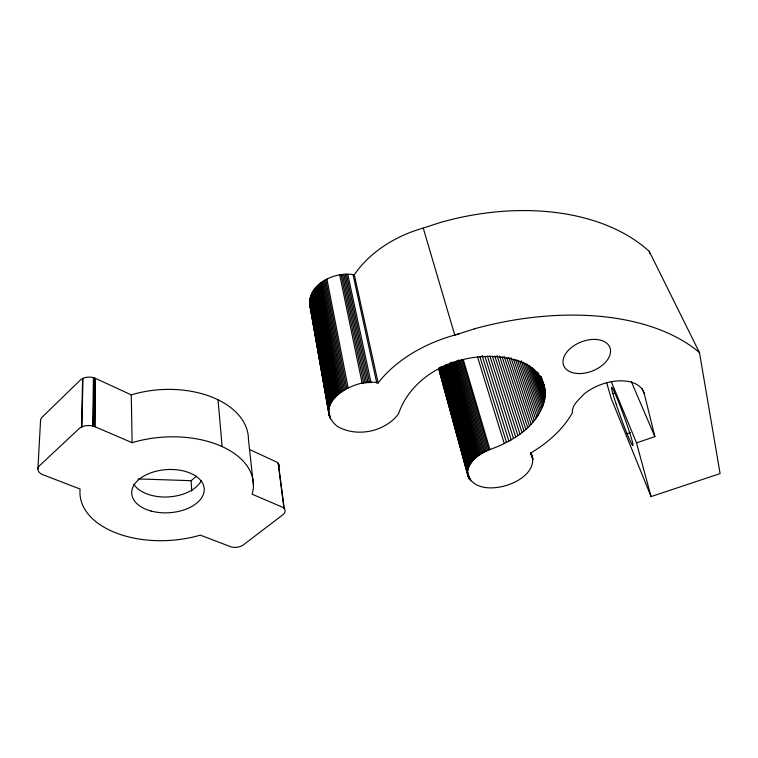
<?xml version="1.0" encoding="UTF-8"?>
<svg xmlns="http://www.w3.org/2000/svg" width="758" height="758" viewBox="0 0 758 758"><rect width="100%" height="100%" fill="white"/><g stroke="black" fill="none" stroke-linecap="round" stroke-linejoin="round"><path stroke-width="1.14" d="M95.053 426.773L94.617 426.593A11.446 7.163 0.3 0 0 93.253 426.138L92.77 426.015A11.446 7.163 0.3 0 0 81.94 426.83L81.523 427.019A11.446 7.163 0.3 0 0 79.078 428.677L39.624 465.611A11.228 6.689 0.8 0 0 40.515 473.485L40.847 473.712A11.228 6.689 0.8 0 0 41.936 474.347L80.121 489.062A86.867 51.752 -3.7 0 0 200.283 535.139L231.199 546.935A9.513 5.353 -6.7 0 0 232.715 547.248L233.113 547.295A9.513 5.353 -6.7 0 0 240.115 546.527L240.494 546.395A9.513 5.353 -6.7 0 0 243.441 544.822L282.734 514.89A9.712 5.657 -7.9 0 0 284.203 508.561L284.013 508.353A9.712 5.657 -7.9 0 0 281.872 506.95L252.13 494.188A86.867 51.752 -3.7 0 0 220.407 445.818A86.867 51.752 -3.7 0 0 132.119 442.681L95.053 426.773L95.176 378.242A11.01 7.229 1.4 0 0 93.859 377.768L93.405 377.636A11.01 7.229 1.4 0 0 82.982 378.346L82.584 378.536A11.01 7.229 1.4 0 0 80.234 380.175L42.221 417.061A10.811 6.775 1.9 0 0 40.572 421.107M92.77 426.015L93.405 377.636M93.253 426.138L93.859 377.768M94.617 426.593L95.176 378.242M310.278 307.445C305.787 284.43 335.027 270.976 354.308 274.794L354.649 274.282A101.468 71.802 -17 0 1 423.229 228.063L441.052 222.265A212.24 138.904 -17 0 1 649.265 251.391L699.482 352.641L720.1 473.598L651.075 496.594L611.175 398.376L606.675 382.676M81.523 427.019L82.584 378.536M81.94 426.83L82.982 378.346M468.008 476.214L439.46 371.666L439.1 367.639L467.553 471.58C471.249 504.174 545.03 482.713 530.884 452.441M474.432 328.868L454.762 335.064A110.914 69.897 -16.2 0 0 378.536 382.515L378.157 383.027C356.762 376.745 309.397 403.322 337.319 426.366C356.734 437.669 384.884 431.908 398.424 414.01C414.531 366.872 474.745 346.179 519.713 361.31C536.181 366.673 549.484 384.211 544.14 401.873C537.005 426.479 512.721 441.488 489.905 449.513C480.193 453.474 469.297 460.362 467.553 471.58M37.9 469.022L40.553 420.5M138.098 478.923L191.092 480.686L196.502 476.185M612.9 393.696L615.108 392.919M627.055 433.718L630.419 432.562M651.075 496.594L636.512 442.89L654.865 436.617L644.291 393.762L641.941 388.352M459.32 333.871L454.762 335.064L423.229 228.063M95.593 378.422L131.267 394.89A83.797 52.558 -3 0 1 248.444 439.451L253.447 485.319M249.354 449.428L276.064 461.764A9.39 5.761 -7.5 0 1 278.148 463.214L278.338 463.432A9.39 5.761 -7.5 0 1 279.171 466.653M440.957 375.371L439.46 371.666M532.713 458.022L530.373 453.246L532.05 452.261A110.914 69.897 -16.2 0 0 572.318 412.902C571.788 404.819 579.027 399.637 583.774 394.283A37.881 22.38 -20.7 0 1 620.423 380.829A37.881 22.38 -20.7 0 1 644.291 393.762M311.311 310.164L310.572 308.364M631.3 381.596L654.865 436.617M611.299 381.653L636.512 442.89M541.079 376.631L544.017 385.064M540.928 376.868L544.481 386.855M541.174 377.645L541.961 379.872M540.264 375.987L544.822 388.674M539.952 376.101L545.059 390.512M538.114 372.784L545.182 392.369M537.356 372.102L545.192 394.255M536.493 371.79L545.097 396.14M535.129 370.378L544.888 398.045M533.67 368.975L544.566 399.949M532.107 367.583L544.14 401.873M530.695 366.91L543.6 403.787M528.923 365.479L542.965 405.701M527.066 364.048L542.216 407.615M525.502 363.736L541.373 409.519M523.456 362.296L540.426 411.414M521.333 360.836L539.374 413.299M519.884 361.604L538.237 415.176M517.591 360.116L536.996 417.033M515.601 359.728L535.669 418.861M513.526 359.311L534.257 420.671M510.996 357.757L532.751 422.462M508.779 357.293L531.159 424.224M506.856 357.909L529.491 425.958M504.117 356.26L527.739 427.654M502.061 356.81L525.91 429.322M499.569 356.213L524.005 430.951M531.026 453.199L532.855 458.779M531.121 453.966L532.94 459.547M497.021 355.568L522.035 432.543M494.766 355.995L519.997 434.097M492.463 356.383L517.894 435.604M489.82 355.853L515.724 437.072M487.403 356.137L513.507 438.494M484.94 356.364L511.224 439.867M482.079 355.417L508.893 441.194M479.88 356.667L506.505 442.464M477.445 356.648L504.26 443.601M463.47 360.145L489.905 449.513M462.105 359.453L488.787 449.958M460.968 359.965L487.565 450.479M459.86 360.505L486.361 451.038M458.448 359.936L485.177 451.607M457.377 360.524L484.03 452.213M456.344 361.14L482.903 452.829M455.331 361.774L481.804 453.474M454.355 362.438L480.733 454.146M453.076 361.983L479.691 454.828M452.156 362.684L478.686 455.53M450.953 362.267L477.72 456.25M450.1 363.006L476.791 456.989M449.286 363.764L475.891 457.747M448.509 364.532L475.039 458.514M447.447 364.181L474.224 459.291M446.756 364.977L473.447 460.078M445.78 364.645L472.727 460.883M445.164 365.46L472.035 461.688M444.595 366.285L471.4 462.503M443.743 365.991L470.803 463.327M443.259 366.825L470.254 464.152M442.511 366.54L469.761 464.986M441.8 366.256L469.306 465.81M441.45 367.099L468.908 466.644M440.834 366.815L468.558 467.478M440.578 367.668L468.255 468.302M440.057 367.384L467.999 469.136M439.896 368.227L467.8 469.951M470.149 478.63L470.775 480.913M439.469 367.933L467.648 470.765M467.885 472.831L469.752 479.662M439.071 368.464L469.306 479.009M439.1 369.279L468.908 478.336M439.176 370.084L468.567 477.644M354.308 274.794L378.157 383.027M353.038 274.699L376.773 382.97M347.789 274.311L371.05 382.724M346.444 274.32L369.591 382.762M345.108 274.358L368.123 382.837M343.753 274.443L366.645 382.961M342.408 274.576L365.166 383.112M341.062 274.737L363.688 383.311M339.717 274.946L362.22 383.548M649.265 251.391L649.739 253.703M326.925 279.077L348.149 387.954M325.76 279.683L346.861 388.579M324.623 280.327L345.61 389.242M323.514 280.991L344.378 389.925M322.434 281.692L343.194 390.645M321.392 282.412L342.038 391.384M320.388 283.17L340.92 392.151M319.412 283.947L339.849 392.938M318.483 284.752L338.807 393.753M317.593 285.576L337.822 394.596M316.74 286.42L336.874 395.449M315.934 287.291L335.974 396.32M315.176 288.173L335.121 397.211M314.456 289.082L334.316 398.121M313.784 289.992L333.567 399.04M313.158 290.93L332.866 399.978M312.58 291.877L332.212 400.925M312.05 292.834L331.616 401.873M311.576 293.801L331.075 402.839M311.14 294.767L330.592 403.806M310.761 295.753L330.156 404.781M310.439 296.738L329.777 405.757M310.164 297.723L329.455 406.733M309.937 298.718L329.199 407.719M309.766 299.704L328.991 408.695M309.652 300.689L328.839 409.671M329.853 415.45L330.46 418.928M309.586 301.675L328.745 410.637M329.029 412.276L330.052 418.056M309.567 302.66L329.692 417.175M309.605 303.636L329.389 416.284M309.7 304.602L329.143 415.365M278.338 463.432L284.203 508.561M278.148 463.214L284.013 508.353M218.029 399.836L222.141 446.585M191.092 480.686L191.746 491.146M131.267 394.89L132.119 442.681M474.423 328.82A230.612 133.626 -16.3 0 1 699.52 352.622M201.391 480.553A35.872 21.736 -3.5 0 1 168.21 496.935A35.872 21.736 -3.5 0 1 133.768 484.248M616.169 404.128L615.837 403.123A31.002 1.696 70 0 1 617.419 399.059A31.002 1.696 70 0 1 632.987 445.126L632.987 445.325A31.002 1.696 70 0 1 627.15 433.946A31.002 1.696 70 0 1 616.169 404.128M579.491 373.561A24.796 15.558 -21.4 0 0 610.019 347.856A24.796 15.558 -21.4 0 0 570.831 348.007A24.796 15.558 -21.4 0 0 579.491 373.561M151.06 511.025A36.318 21.603 -3.8 0 0 204.205 488.806A36.318 21.603 -3.8 0 0 148.653 473.684A36.318 21.603 -3.8 0 0 151.06 511.025"/></g></svg>
